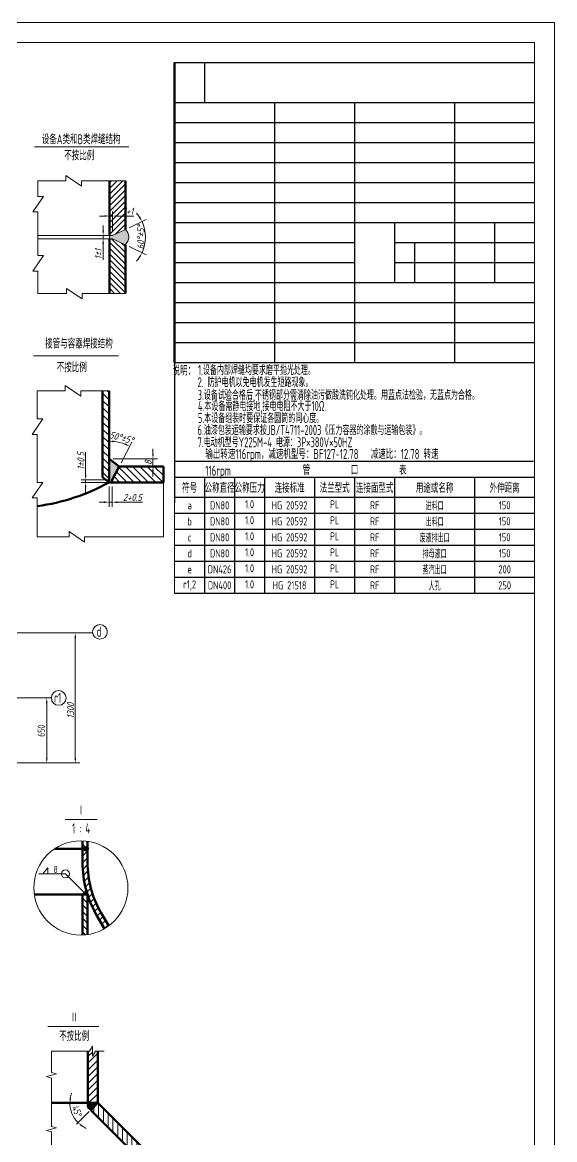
# Model space of a CAD drawing. Header units: millimetres. Extents: x -81840 to -67320, y -57700 to -40880.
# Drawn here: x -81512 to -81246, y -57223 to -56664 of the extents above; entities that cross this region are included whole.
import ezdxf
from ezdxf.enums import TextEntityAlignment as Align

# ---------------------------------------------------------------- set-up
doc = ezdxf.new("R2010")
doc.units = ezdxf.units.MM
doc.linetypes.add('ACAD_ISO02W100', pattern=[11, 8, -3])
doc.layers.add('1', color=4, linetype='Continuous')
doc.layers.add('2', color=3, linetype='Continuous')
for name, color, linetype, lineweight in [('标注', 7, 'Continuous', 18), ('粗实线', 4, 'Continuous', 70), ('细实线', 7, 'Continuous', 18), ('虚线', 2, 'ACAD_ISO02W100', 18)]:
    doc.layers.add(name, color=color, linetype=linetype, lineweight=lineweight)
doc.styles.add('GB', font='gbeitc.shx', dxfattribs={"bigfont": 'gbcbig.shx'})
doc.styles.add('HGCAD', font='gbenor.shx', dxfattribs={"width": 0.75, "bigfont": 'gbcbig.shx'})
pattern_1 = [(135, (-78085.757, -54614.7356), (-1.683798, -1.683798), [])]

# ---------------------------------------------------------------- blocks, each defined once
blk = doc.blocks.new('HGCAD#HGTFTK~A1Z~HGCAD图框')
at = {"layer": '细实线', "color": 7}
blk.add_lwpolyline([(10, -10), (-584, -10), (-584, 831), (10, 831)], close=True, dxfattribs=at)
at = {"layer": '细实线', "color": 2}
blk.add_lwpolyline([(0, 0), (-559, 0), (-559, 821), (0, 821)], close=True, dxfattribs=at)
blk = doc.blocks.new('HGCAD设计数据表-管口表-表头')
at = {"color": 7, "linetype": 'Continuous', "lineweight": -3}
for p, q in [((-180, 0), (-180, -18)), ((-180, -8), (0, -8)), ((-165, -8), (-165, -18)), ((-150, -8), (-150, -18)), ((-135, -8), (-135, -18)), ((-110, -8), (-110, -18)), ((-90, -8), (-90, -18)), ((-70, -8), (-70, -18)), ((-30, -8), (-30, -18)), ((-180, -18), (0, -18))]:
    blk.add_line(p, q, dxfattribs=at)
at = {"color": 7, "linetype": 'Continuous', "lineweight": -3, "style": 'HGCAD', "width": 0.75}
for s, p in [('管          口          表', (-90, -4)), ('符号', (-172.5, -13)), ('公称直径', (-157.5, -13)), ('公称压力', (-142.5, -13)), ('连接标准', (-122.5, -13)), ('法兰型式', (-100, -13)), ('连接面型式', (-80, -13)), ('用途或名称', (-50, -13)), ('外伸距离', (-15, -13))]:
    blk.add_text(s, height=5, dxfattribs=at).set_placement(p, align=Align.MIDDLE)
blk = doc.blocks.new('HGCAD设计数据表-管口表-内容')
at = {"color": 7, "linetype": 'Continuous', "lineweight": -3}
for p, q in [((-165, 0), (-165, -8)), ((-150, 0), (-150, -8)), ((-135, 0), (-135, -8)), ((-110, 0), (-110, -8)), ((-90, 0), (-90, -8)), ((-70, 0), (-70, -8)), ((-30, 0), (-30, -8)), ((-180, -8), (0, -8))]:
    blk.add_line(p, q, dxfattribs=at)
at = {"layer": '细实线', "color": 4}
blk.add_line((-180, 0), (-180, -8), dxfattribs=at)
at = {"color": 7, "linetype": 'Continuous', "lineweight": -3, "style": 'HGCAD', "width": 0.75, "flags": 8}
for tag, p in [('NO', (-172.5, -4)), ('PARTNO', (-157.5, -4)), ('PARTNAME', (-142.5, -3.5)), ('NUM', (-122.5, -4)), ('MATERIAL', (-100, -3.5)), ('ONE', (-80, -4)), ('ALL', (-50, -4)), ('NOTICE', (-15, -4))]:
    blk.add_attdef(tag, text='', height=4, dxfattribs=at).set_placement(p, align=Align.MIDDLE)
blk = doc.blocks.new('*X44')
at = {"color": 0}
for p, q in [((32.4, 20.6), (26.7, 26.3)), ((26.8, 25.7), (28, 27)), ((27.2, 25.1), (29.5, 27.4)), ((32.8, 21.3), (27.4, 26.7)), ((32.1, 19.9), (27.5, 24.4)), ((27.6, 24.4), (30.7, 27.5)), ((28, 23.7), (31.7, 27.5)), ((33.2, 21.9), (28.1, 27)), ((28.3, 23), (32.7, 27.4)), ((28.7, 22.4), (33.5, 27.2)), ((33.6, 22.6), (29, 27.2)), ((32.1, 18.8), (29, 21.9)), ((29.1, 21.7), (34.3, 26.9)), ((29.5, 21), (35.1, 26.6)), ((34, 23.3), (29.9, 27.4)), ((29.9, 20.3), (35.6, 26.1)), ((30.1, 19.5), (34.2, 23.6)), ((31.4, 18.5), (30.1, 19.7)), ((30.3, 18.5), (30.1, 18.7)), ((30.2, 18.5), (32.7, 21.1)), ((34.4, 23.9), (30.8, 27.5)), ((31.2, 18.5), (32.1, 19.4)), ((34.8, 24.6), (31.9, 27.5)), ((35.2, 25.3), (33.2, 27.3)), ((35.6, 26), (34.8, 26.7))]:
    blk.add_line(p, q, dxfattribs=at)

msp = doc.modelspace()

# ---------------------------------------------------------------- hatches: boundary and pattern name
at = {"layer": '标注', "ltscale": 20}
h = msp.add_hatch(dxfattribs=at)
h.set_pattern_fill('ANSI31', color=256, scale=0.64, style=0)
h.set_pattern_definition([(45, (-79003.0702, -55049.546), (-1.436841, 1.436841), [])])
h.paths.add_polyline_path([(-81460.17, -56743.51), (-81468.17, -56743.51), (-81468.17, -56770.9), (-81466.57, -56770.9), (-81460.17, -56767.85)])
h.paths.add_polyline_path([(-81461.82, -56756.13), (-81455.77, -56756.13), (-81455.77, -56761.38), (-81461.82, -56761.38)], flags=9)
at = {"layer": '标注'}
for points in [[(-81460.17, -56767.85), (-81466.57, -56770.9), (-81468.17, -56770.9), (-81468.17, -56772.5), (-81466.57, -56772.5), (-81460.34, -56775.47, 0.450251)], [(-81463.24, -56886.3), (-81468.35, -56882.56), (-81468.35, -56894.3), (-81466.72, -56894.3), (-81466.72, -56893.06)]]:
    msp.add_hatch(color=256, dxfattribs=at).paths.add_polyline_path(points)
at = {"layer": '标注', "ltscale": 20}
h = msp.add_hatch(dxfattribs=at)
h.set_pattern_fill('ANSI31', color=256, scale=0.64, angle=90, style=0)
h.set_pattern_definition([(135, (-79003.0702, -55049.546), (-1.436841, -1.436841), [])])
h.paths.add_polyline_path([(-81468.17, -56799.88), (-81460.17, -56799.88), (-81460.17, -56775.54), (-81466.57, -56772.5), (-81468.17, -56772.5)])
at = {"layer": '标注'}
h = msp.add_hatch(dxfattribs=at)
h.set_pattern_fill('ANSI31', color=256, scale=0.8, angle=90, style=0)
h.set_pattern_definition([(135, (-81323.6657, -56638.4276), (-1.796051, -1.796051), [])])
h.paths.add_polyline_path([(-81441.15, -56886.3), (-81463.24, -56886.3), (-81466.72, -56893.06), (-81466.72, -56894.3), (-81441.15, -56894.3)])
h.paths.add_polyline_path([(-81468.35, -56848.45), (-81471.55, -56848.45), (-81471.55, -56891.68), (-81468.35, -56894.3)])
at = {"layer": '标注', "ltscale": 20}
h = msp.add_hatch(dxfattribs=at)
h.set_pattern_fill('ANSI31', color=256, scale=0.75, angle=90, style=0)
h.set_pattern_definition(pattern_1)
h.paths.add_polyline_path([(-81479.1, -57073.72, 0.02667), (-81481.6, -57073.5), (-81481.6, -57077.13), (-81481.12, -57077.13), (-81479.1, -57075.97)])
h = msp.add_hatch(dxfattribs=at)
h.set_pattern_fill('ANSI31', color=256, scale=0.75, style=0)
h.set_pattern_definition([(45, (-78085.757, -54614.7356), (-1.683798, 1.683798), [])])
h.paths.add_polyline_path([(-81479.1, -57084.33), (-81479.1, -57078.94), (-81481.12, -57077.78), (-81481.6, -57077.78), (-81481.6, -57084.33, 0.131652), (-81474.56, -57110.58), (-81470.63, -57117.39, 0.026605), (-81468.53, -57116.02), (-81472.4, -57109.33, -0.131651)])
for points in [[(-81479.74, -57098.16), (-81481.6, -57100.34), (-81481.6, -57100.34), (-81481.6, -57100.34), (-81479.1, -57100.34, -0.010794)], [(-81478.97, -57204.5, 0.468406), (-81477.51, -57208.04), (-81473.97, -57204.5)]]:
    msp.add_hatch(color=256, dxfattribs=at).paths.add_polyline_path(points)
h = msp.add_hatch(dxfattribs=at)
h.set_pattern_fill('ANSI31', color=256, scale=0.75, angle=90, style=0)
h.set_pattern_definition(pattern_1)
h.paths.add_polyline_path([(-81479.1, -57100.34), (-81481.6, -57100.34), (-81481.59, -57120.56, 0.02667), (-81479.09, -57120.33)])
h = msp.add_hatch(dxfattribs=at)
h.set_pattern_fill('ANSI31', color=256, scale=0.75, style=0)
h.set_pattern_definition([(45, (-77908.8215, -54796.5615), (-1.683798, 1.683798), [])])
h.paths.add_polyline_path([(-81473.97, -57178.7), (-81475.2, -57178.7), (-81476.7, -57181.2), (-81476.7, -57176.2), (-81478.2, -57178.7), (-81478.97, -57178.7), (-81478.97, -57204.5), (-81473.97, -57204.5)])
h = msp.add_hatch(dxfattribs=at)
h.set_pattern_fill('ANSI31', color=256, scale=0.75, angle=45, style=0)
h.set_pattern_definition([(90, (-77908.8215, -54796.5615), (-2.38125, 5e-16), [])])
h.paths.add_polyline_path([(-81455.47, -57230.12), (-81452.28, -57230.12), (-81451.61, -57227.62), (-81450.27, -57232.62), (-81449.6, -57230.12), (-81448.35, -57230.12), (-81473.97, -57204.5), (-81477.51, -57208.04)])

# ---------------------------------------------------------------- linework, layer by layer
at = {"color": 4, "linetype": 'Continuous'}
for p, q in [((-81435.58, -56684.32), (-81255.58, -56684.32)), ((-81435.58, -56704.32), (-81255.58, -56704.32)), ((-81345.58, -56704.32), (-81345.58, -56834.32)), ((-81435.58, -56834.32), (-81255.58, -56834.32))]:
    msp.add_line(p, q, dxfattribs=at)
at = {"color": 7, "linetype": 'Continuous'}
for p, q in [((-81420.58, -56684.32), (-81420.58, -56704.32)), ((-81385.58, -56704.32), (-81385.58, -56834.32)), ((-81295.58, -56704.32), (-81295.58, -56834.32)), ((-81435.58, -56714.32), (-81255.58, -56714.32)), ((-81435.58, -56724.32), (-81255.58, -56724.32)), ((-81435.58, -56734.32), (-81255.58, -56734.32)), ((-81435.58, -56744.32), (-81255.58, -56744.32)), ((-81435.58, -56754.32), (-81255.58, -56754.32)), ((-81435.58, -56764.32), (-81255.58, -56764.32)), ((-81325.58, -56764.32), (-81325.58, -56794.32)), ((-81275.58, -56764.32), (-81275.58, -56794.32)), ((-81435.58, -56774.32), (-81345.58, -56774.32)), ((-81325.58, -56774.32), (-81255.58, -56774.32)), ((-81315.58, -56774.32), (-81315.58, -56794.32)), ((-81435.58, -56784.32), (-81345.58, -56784.32)), ((-81325.58, -56784.32), (-81255.58, -56784.32)), ((-81435.58, -56794.32), (-81345.58, -56794.32)), ((-81345.58, -56794.32), (-81255.58, -56794.32)), ((-81435.58, -56804.32), (-81255.58, -56804.32)), ((-81435.58, -56814.32), (-81255.58, -56814.32)), ((-81435.58, -56824.32), (-81255.58, -56824.32))]:
    msp.add_line(p, q, dxfattribs=at)
at = {"layer": '1'}
for p, q in [((-81481.12, -57077.13), (-81479.1, -57075.97)), ((-81481.6, -57077.13), (-81481.12, -57077.13)), ((-81481.6, -57077.78), (-81481.6, -57077.13)), ((-81481.6, -57077.78), (-81481.12, -57077.78)), ((-81481.12, -57077.78), (-81479.1, -57078.94))]:
    msp.add_line(p, q, dxfattribs=at)
msp.add_arc((-81481.6, -57077.45), 2.91, 329.2627, 30.7373, dxfattribs=at)
at = {"layer": '标注'}
for p, q in [((-81505.55, -56726.61), (-81458.52, -56726.61)), ((-81482.15, -56746.22), (-81489.88, -56740.93)), ((-81489.88, -56740.93), (-81489.88, -56743.51)), ((-81489.88, -56743.51), (-81503.89, -56743.51)), ((-81503.89, -56743.51), (-81503.89, -56751.32)), ((-81503.89, -56743.51), (-81503.89, -56751.32)), ((-81460.17, -56743.51), (-81482.15, -56743.51)), ((-81482.15, -56743.51), (-81482.15, -56746.22)), ((-81501.19, -56751.32), (-81506.48, -56759.04)), ((-81503.89, -56751.32), (-81501.19, -56751.32)), ((-81506.48, -56759.04), (-81503.89, -56759.04)), ((-81503.89, -56759.04), (-81503.89, -56772.78)), ((-81503.89, -56762.46), (-81503.89, -56772.47)), ((-81470.67, -56761.13), (-81473.17, -56761.13)), ((-81468.17, -56768.9), (-81468.17, -56758.88)), ((-81468.17, -56761.13), (-81466.57, -56761.13)), ((-81466.57, -56768.9), (-81466.57, -56758.88)), ((-81464.07, -56761.13), (-81456.02, -56761.13)), ((-81458.37, -56766.99), (-81449.85, -56762.93)), ((-81471.31, -56768.4), (-81471.31, -56765.9)), ((-81466.57, -56770.9), (-81460.17, -56767.85)), ((-81468.17, -56770.9), (-81503.89, -56770.9)), ((-81468.17, -56772.5), (-81503.89, -56772.5)), ((-81503.89, -56772.78), (-81503.89, -56780.94)), ((-81470.17, -56770.9), (-81473.56, -56770.9)), ((-81470.17, -56772.5), (-81473.56, -56772.5)), ((-81471.31, -56770.9), (-81471.31, -56772.5)), ((-81468.17, -56770.9), (-81466.57, -56770.9)), ((-81468.17, -56770.9), (-81468.17, -56772.5)), ((-81468.17, -56772.5), (-81466.57, -56772.5)), ((-81466.57, -56772.5), (-81460.17, -56775.54)), ((-81503.89, -56780.19), (-81503.89, -56780.94)), ((-81471.31, -56775), (-81471.31, -56782.98)), ((-81458.37, -56776.4), (-81449.85, -56780.46)), ((-81501.19, -56780.94), (-81506.48, -56788.67)), ((-81503.89, -56780.94), (-81501.19, -56780.94)), ((-81506.48, -56788.67), (-81503.89, -56788.67)), ((-81503.89, -56788.67), (-81503.89, -56799.88)), ((-81489.57, -56799.88), (-81504.05, -56799.88)), ((-81481.84, -56802.59), (-81489.57, -56797.3)), ((-81489.57, -56797.3), (-81489.57, -56799.88)), ((-81464.17, -56799.88), (-81481.84, -56799.88)), ((-81481.84, -56799.88), (-81481.84, -56802.59)), ((-81460.17, -56799.88), (-81468.17, -56799.88)), ((-81506.08, -56831.02), (-81463.67, -56831.02)), ((-81482.49, -56851.16), (-81490.22, -56845.87)), ((-81490.22, -56845.87), (-81490.22, -56848.45)), ((-81490.22, -56848.45), (-81504.23, -56848.45)), ((-81504.23, -56848.45), (-81504.23, -56862.58)), ((-81468.35, -56848.45), (-81482.49, -56848.45)), ((-81482.49, -56848.45), (-81482.49, -56851.16)), ((-81501.52, -56862.58), (-81506.81, -56870.31)), ((-81504.23, -56862.58), (-81501.52, -56862.58)), ((-81506.81, -56870.31), (-81504.23, -56870.31)), ((-81504.23, -56870.31), (-81504.23, -56884.32)), ((-81462.32, -56884.52), (-81457.01, -56874.2)), ((-81480.06, -56890.56), (-81480.06, -56879.16)), ((-81446.39, -56880.06), (-81446.39, -56877.56)), ((-81504.23, -56884.32), (-81504.23, -56894.33)), ((-81466.35, -56882.56), (-81444.14, -56882.56)), ((-81461.24, -56886.3), (-81444.14, -56886.3)), ((-81446.39, -56882.56), (-81446.39, -56886.3)), ((-81446.39, -56888.8), (-81446.39, -56891.3)), ((-81501.52, -56894.33), (-81506.81, -56902.06)), ((-81504.23, -56894.33), (-81501.52, -56894.33)), ((-81468.72, -56893.06), (-81482.31, -56893.06)), ((-81468.72, -56894.3), (-81482.31, -56894.3)), ((-81480.06, -56894.3), (-81480.06, -56893.06)), ((-81480.06, -56896.8), (-81480.06, -56899.3)), ((-81468.35, -56896.3), (-81468.35, -56906.45)), ((-81466.72, -56896.3), (-81466.72, -56906.45)), ((-81441.15, -56894.3), (-81441.15, -56921.45)), ((-81506.81, -56902.06), (-81504.23, -56902.06)), ((-81504.23, -56902.06), (-81504.23, -56921.45)), ((-81470.85, -56904.2), (-81473.35, -56904.2)), ((-81468.35, -56904.2), (-81466.72, -56904.2)), ((-81464.22, -56904.2), (-81451.57, -56904.2)), ((-81480.56, -56924.16), (-81488.29, -56918.87)), ((-81488.29, -56918.87), (-81488.29, -56921.45)), ((-81488.29, -56921.45), (-81504.23, -56921.45)), ((-81457.09, -56921.45), (-81480.56, -56921.45)), ((-81480.56, -56921.45), (-81480.56, -56924.16)), ((-81441.15, -56921.45), (-81457.09, -56921.45))]:
    msp.add_line(p, q, dxfattribs=at)
at = {"layer": '标注', "ltscale": 20}
for p, q in [((-81550.77, -56969.57), (-81482.98, -56969.57)), ((-81510.3, -56969.57), (-81476.51, -56969.57)), ((-81485.23, -56972.07), (-81485.23, -57032.07)), ((-81548.7, -57002.07), (-81498.49, -57002.07)), ((-81498.49, -57002.07), (-81497.2, -57002.07)), ((-81499.49, -57004.57), (-81499.49, -57032.07)), ((-81561.96, -57034.57), (-81482.98, -57034.57)), ((-81524.38, -57034.57), (-81498.49, -57034.57)), ((-81490.33, -57062.74), (-81474.33, -57062.74)), ((-81501.47, -57089.99), (-81498.89, -57086.93)), ((-81498.89, -57086.93), (-81498.89, -57089.99)), ((-81490.14, -57089.99), (-81503.64, -57089.99)), ((-81480.59, -57099.54), (-81490.14, -57089.99)), ((-81481.6, -57100.34), (-81479.74, -57098.16)), ((-81498.92, -57166.25), (-81473.45, -57166.25)), ((-81478.2, -57178.7), (-81476.7, -57176.2)), ((-81476.7, -57176.2), (-81476.7, -57181.2)), ((-81482.6, -57178.7), (-81497.1, -57178.7)), ((-81497.1, -57178.7), (-81497.1, -57189.36)), ((-81478.2, -57178.7), (-81482.6, -57178.7)), ((-81476.7, -57181.2), (-81475.2, -57178.7)), ((-81475.2, -57178.7), (-81470.77, -57178.7)), ((-81497.1, -57192.04), (-81497.1, -57216.3)), ((-81478.21, -57208.74), (-81484.55, -57215.08)), ((-81497.1, -57218.97), (-81497.1, -57230.12))]:
    msp.add_line(p, q, dxfattribs=at)
for points in [[(-81497.1, -57189.36), (-81494.6, -57190.03), (-81499.6, -57191.37), (-81497.1, -57192.04)], [(-81497.1, -57216.3), (-81494.6, -57216.96), (-81499.6, -57218.3), (-81497.1, -57218.97)]]:
    msp.add_lwpolyline(points, dxfattribs=at)
for centre, radius in [((-81472.88, -56969.02), 3.67), ((-81493.53, -57002.07), 3.67), ((-81482.44, -57097.03), 23.54), ((-81490.14, -57089.99), 2)]:
    msp.add_circle(centre, radius, dxfattribs=at)
at = {"layer": '标注'}
for centre, radius, start, end in [((-81468.25, -56771.7), 18.14, 33.3695, 41.2729), ((-81463.63, -56771.59), 5.09, 310.3061, 47.2649), ((-81468.25, -56771.7), 18.14, 334.534, 25.466), ((-81468.25, -56771.7), 18.14, 318.7271, 326.6305), ((-81468.35, -56896.24), 22.54, 69.1199, 83.6415)]:
    msp.add_arc(centre, radius, start, end, dxfattribs=at)
at = {"layer": '标注', "ltscale": 20}
for centre, radius, start, end in [((-81473.97, -57204.5), 13.97, 180, 225), ((-81473.97, -57204.5), 13.97, 159.4603, 169.7302), ((-81476.76, -57205.66), 2.49, 152.2318, 252.6264), ((-81473.97, -57204.5), 13.97, 235.2698, 245.5397)]:
    msp.add_arc(centre, radius, start, end, dxfattribs=at)
at = {"layer": '标注'}
for points in [[(-81470.67, -56760.72), (-81470.67, -56761.55), (-81468.17, -56761.13)], [(-81464.07, -56760.72), (-81464.07, -56761.55), (-81466.57, -56761.13)], [(-81452.74, -56761.51), (-81453.47, -56761.92), (-81451.88, -56763.9)], [(-81471.73, -56768.4), (-81470.9, -56768.4), (-81471.31, -56770.9)], [(-81471.73, -56775), (-81470.9, -56775), (-81471.31, -56772.5)], [(-81453.47, -56781.47), (-81452.74, -56781.88), (-81451.88, -56779.5)], [(-81465.88, -56874.26), (-81465.84, -56873.43), (-81468.35, -56873.7)], [(-81460.15, -56874.8), (-81460.49, -56875.56), (-81458.04, -56876.2)], [(-81446.81, -56880.06), (-81445.98, -56880.06), (-81446.39, -56882.56)], [(-81446.81, -56888.8), (-81445.98, -56888.8), (-81446.39, -56886.3)], [(-81480.47, -56890.56), (-81479.64, -56890.56), (-81480.06, -56893.06)], [(-81480.47, -56896.8), (-81479.64, -56896.8), (-81480.06, -56894.3)], [(-81470.85, -56903.78), (-81470.85, -56904.61), (-81468.35, -56904.2)], [(-81464.22, -56903.78), (-81464.22, -56904.61), (-81466.72, -56904.2)]]:
    msp.add_solid(points, dxfattribs=at)
at = {"layer": '标注', "ltscale": 20}
for points in [[(-81485.65, -56972.07), (-81484.81, -56972.07), (-81485.23, -56969.57)], [(-81499.91, -57004.57), (-81499.08, -57004.57), (-81499.49, -57002.07)], [(-81499.91, -57032.07), (-81499.08, -57032.07), (-81499.49, -57034.57)], [(-81485.65, -57032.07), (-81484.81, -57032.07), (-81485.23, -57034.57)], [(-81487.3, -57202.04), (-81488.13, -57201.97), (-81487.93, -57204.5)], [(-81482.19, -57216.3), (-81481.66, -57215.66), (-81483.84, -57214.37)]]:
    msp.add_solid(points, dxfattribs=at)
at = {"layer": '粗实线', "ltscale": 20}
msp.add_line((-81435.58, -56684.32), (-81435.58, -56834.32), dxfattribs=at)
at = {"layer": '粗实线'}
for p, q in [((-81468.17, -56770.9), (-81468.17, -56743.51)), ((-81460.17, -56767.85), (-81460.17, -56743.51)), ((-81468.17, -56772.5), (-81468.17, -56799.88)), ((-81460.17, -56775.54), (-81460.17, -56799.88)), ((-81471.55, -56848.45), (-81471.55, -56891.68)), ((-81468.35, -56848.45), (-81468.35, -56894.3)), ((-81463.24, -56886.3), (-81468.35, -56882.56)), ((-81466.72, -56893.06), (-81463.24, -56886.3)), ((-81463.24, -56886.3), (-81441.15, -56886.3)), ((-81441.15, -56886.3), (-81441.15, -56894.3)), ((-81471.55, -56891.68), (-81468.35, -56894.3)), ((-81468.35, -56894.3), (-81441.15, -56894.3)), ((-81466.72, -56893.06), (-81466.72, -56894.3)), ((-81481.6, -57073.5), (-81481.6, -57077.13)), ((-81481.6, -57077.13), (-81481.6, -57073.5)), ((-81479.1, -57073.72), (-81479.1, -57075.97)), ((-81495.53, -57077.45), (-81481.6, -57077.45)), ((-81481.6, -57084.38), (-81481.6, -57077.78)), ((-81481.6, -57077.78), (-81481.6, -57084.38)), ((-81479.1, -57078.94), (-81479.1, -57084.38)), ((-81505.75, -57100.34), (-81481.6, -57100.34)), ((-81481.6, -57100.34), (-81481.59, -57120.56)), ((-81479.1, -57100.34), (-81481.6, -57100.34)), ((-81479.1, -57100.34), (-81479.09, -57120.33)), ((-81468.53, -57116.02), (-81472.4, -57109.33)), ((-81470.63, -57117.39), (-81474.56, -57110.58)), ((-81478.97, -57204.5), (-81478.97, -57178.7)), ((-81473.97, -57204.5), (-81473.97, -57178.7)), ((-81497.1, -57204.5), (-81473.97, -57204.5)), ((-81477.51, -57208.04), (-81473.97, -57204.5)), ((-81473.97, -57204.5), (-81448.35, -57230.12)), ((-81477.51, -57208.04), (-81455.47, -57230.12))]:
    msp.add_line(p, q, dxfattribs=at)
at = {"layer": '粗实线', "lineweight": -3}
for p, q in [((-81435.58, -56834.32), (-81435.58, -56904.57)), ((-81435.58, -56883.75), (-81256.08, -56883.75))]:
    msp.add_line(p, q, dxfattribs=at)
at = {"layer": '粗实线'}
for centre, radius, start, end in [((-81517.02, -56806.81), 100.11, 277.344, 299.0869), ((-81429.1, -57084.32), 52.5, 180.0119, 210.0119), ((-81429.1, -57084.32), 50, 180.0119, 210.0119)]:
    msp.add_arc(centre, radius, start, end, dxfattribs=at)

# ---------------------------------------------------------------- block references
at = {"layer": '2', "xscale": -0.3225806451620883, "yscale": 0.3225806451620883, "zscale": 0.3225806451620565, "rotation": 270}
msp.add_blockref('*X44', (-81487.56, -57087.49), dxfattribs=at)
at = {"layer": '标注', "ltscale": 12}
msp.add_blockref('HGCAD设计数据表-管口表-表头', (-81255.58, -56883.75), dxfattribs=at)
ref = msp.add_blockref('HGCAD设计数据表-管口表-内容', (-81255.58, -56901.75), dxfattribs=at)
ref.add_attrib('ALL', '进料口', dxfattribs={"layer": '0', "color": 7, "linetype": 'Continuous', "lineweight": 0, "height": 4, "style": 'HGCAD', "width": 0.75, "flags": 8}).set_placement((-81305.58, -56905.75), align=Align.MIDDLE)
ref.add_attrib('ONE', 'RF', dxfattribs={"layer": '0', "color": 7, "linetype": 'Continuous', "lineweight": 0, "height": 4, "style": 'HGCAD', "width": 0.75, "flags": 8}).set_placement((-81335.58, -56905.75), align=Align.MIDDLE)
ref.add_attrib('MATERIAL', 'PL', dxfattribs={"layer": '0', "color": 7, "linetype": 'Continuous', "lineweight": 0, "height": 4, "style": 'HGCAD', "width": 0.75, "flags": 8}).set_placement((-81355.58, -56905.25), align=Align.MIDDLE)
ref.add_attrib('NUM', 'HG 20592', dxfattribs={"layer": '0', "color": 7, "linetype": 'Continuous', "lineweight": 0, "height": 4, "style": 'HGCAD', "width": 0.75, "flags": 8}).set_placement((-81378.08, -56905.75), align=Align.MIDDLE)
ref.add_attrib('PARTNAME', '1.0', dxfattribs={"layer": '0', "color": 7, "linetype": 'Continuous', "lineweight": 0, "height": 4, "style": 'HGCAD', "width": 0.75, "flags": 8}).set_placement((-81398.08, -56905.25), align=Align.MIDDLE)
ref.add_attrib('PARTNO', 'DN80', dxfattribs={"layer": '0', "color": 7, "linetype": 'Continuous', "lineweight": 0, "height": 4, "style": 'HGCAD', "width": 0.75, "flags": 8}).set_placement((-81413.08, -56905.75), align=Align.MIDDLE)
ref.add_attrib('NO', 'a', dxfattribs={"layer": '0', "color": 7, "linetype": 'Continuous', "lineweight": 0, "height": 4, "style": 'HGCAD', "width": 0.75, "flags": 8}).set_placement((-81428.08, -56905.75), align=Align.MIDDLE)
ref.add_attrib('NOTICE', '150', dxfattribs={"layer": '0', "color": 7, "linetype": 'Continuous', "lineweight": 0, "height": 4, "style": 'HGCAD', "width": 0.75, "flags": 8}).set_placement((-81270.58, -56905.75), align=Align.MIDDLE)
ref = msp.add_blockref('HGCAD设计数据表-管口表-内容', (-81255.58, -56909.75), dxfattribs=at)
ref.add_attrib('ALL', '出料口', dxfattribs={"layer": '0', "color": 7, "linetype": 'Continuous', "lineweight": 0, "height": 4, "style": 'HGCAD', "width": 0.75, "flags": 8}).set_placement((-81305.58, -56913.75), align=Align.MIDDLE)
ref.add_attrib('ONE', 'RF', dxfattribs={"layer": '0', "color": 7, "linetype": 'Continuous', "lineweight": 0, "height": 4, "style": 'HGCAD', "width": 0.75, "flags": 8}).set_placement((-81335.58, -56913.75), align=Align.MIDDLE)
ref.add_attrib('MATERIAL', 'PL', dxfattribs={"layer": '0', "color": 7, "linetype": 'Continuous', "lineweight": 0, "height": 4, "style": 'HGCAD', "width": 0.75, "flags": 8}).set_placement((-81355.58, -56913.25), align=Align.MIDDLE)
ref.add_attrib('NUM', 'HG 20592', dxfattribs={"layer": '0', "color": 7, "linetype": 'Continuous', "lineweight": 0, "height": 4, "style": 'HGCAD', "width": 0.75, "flags": 8}).set_placement((-81378.08, -56913.75), align=Align.MIDDLE)
ref.add_attrib('PARTNAME', '1.0', dxfattribs={"layer": '0', "color": 7, "linetype": 'Continuous', "lineweight": 0, "height": 4, "style": 'HGCAD', "width": 0.75, "flags": 8}).set_placement((-81398.08, -56913.25), align=Align.MIDDLE)
ref.add_attrib('PARTNO', 'DN80', dxfattribs={"layer": '0', "color": 7, "linetype": 'Continuous', "lineweight": 0, "height": 4, "style": 'HGCAD', "width": 0.75, "flags": 8}).set_placement((-81413.08, -56913.75), align=Align.MIDDLE)
ref.add_attrib('NO', 'b', dxfattribs={"layer": '0', "color": 7, "linetype": 'Continuous', "lineweight": 0, "height": 4, "style": 'HGCAD', "width": 0.75, "flags": 8}).set_placement((-81428.08, -56913.75), align=Align.MIDDLE)
ref.add_attrib('NOTICE', '150', dxfattribs={"layer": '0', "color": 7, "linetype": 'Continuous', "lineweight": 0, "height": 4, "style": 'HGCAD', "width": 0.75, "flags": 8}).set_placement((-81270.58, -56913.75), align=Align.MIDDLE)
ref = msp.add_blockref('HGCAD设计数据表-管口表-内容', (-81255.58, -56917.75), dxfattribs=at)
ref.add_attrib('ALL', '废液排出口', dxfattribs={"layer": '0', "color": 7, "linetype": 'Continuous', "lineweight": 0, "height": 4, "style": 'HGCAD', "width": 0.75, "flags": 8}).set_placement((-81305.58, -56921.75), align=Align.MIDDLE)
ref.add_attrib('ONE', 'RF', dxfattribs={"layer": '0', "color": 7, "linetype": 'Continuous', "lineweight": 0, "height": 4, "style": 'HGCAD', "width": 0.75, "flags": 8}).set_placement((-81335.58, -56921.75), align=Align.MIDDLE)
ref.add_attrib('MATERIAL', 'PL', dxfattribs={"layer": '0', "color": 7, "linetype": 'Continuous', "lineweight": 0, "height": 4, "style": 'HGCAD', "width": 0.75, "flags": 8}).set_placement((-81355.58, -56921.25), align=Align.MIDDLE)
ref.add_attrib('NUM', 'HG 20592', dxfattribs={"layer": '0', "color": 7, "linetype": 'Continuous', "lineweight": 0, "height": 4, "style": 'HGCAD', "width": 0.75, "flags": 8}).set_placement((-81378.08, -56921.75), align=Align.MIDDLE)
ref.add_attrib('PARTNAME', '1.0', dxfattribs={"layer": '0', "color": 7, "linetype": 'Continuous', "lineweight": 0, "height": 4, "style": 'HGCAD', "width": 0.75, "flags": 8}).set_placement((-81398.08, -56921.25), align=Align.MIDDLE)
ref.add_attrib('PARTNO', 'DN80', dxfattribs={"layer": '0', "color": 7, "linetype": 'Continuous', "lineweight": 0, "height": 4, "style": 'HGCAD', "width": 0.75, "flags": 8}).set_placement((-81413.08, -56921.75), align=Align.MIDDLE)
ref.add_attrib('NO', 'c', dxfattribs={"layer": '0', "color": 7, "linetype": 'Continuous', "lineweight": 0, "height": 4, "style": 'HGCAD', "width": 0.75, "flags": 8}).set_placement((-81428.08, -56921.75), align=Align.MIDDLE)
ref.add_attrib('NOTICE', '150', dxfattribs={"layer": '0', "color": 7, "linetype": 'Continuous', "lineweight": 0, "height": 4, "style": 'HGCAD', "width": 0.75, "flags": 8}).set_placement((-81270.58, -56921.75), align=Align.MIDDLE)
ref = msp.add_blockref('HGCAD设计数据表-管口表-内容', (-81255.58, -56925.75), dxfattribs=at)
ref.add_attrib('ALL', '排母液口', dxfattribs={"layer": '0', "color": 7, "linetype": 'Continuous', "lineweight": 0, "height": 4, "style": 'HGCAD', "width": 0.75, "flags": 8}).set_placement((-81305.58, -56929.75), align=Align.MIDDLE)
ref.add_attrib('ONE', 'RF', dxfattribs={"layer": '0', "color": 7, "linetype": 'Continuous', "lineweight": 0, "height": 4, "style": 'HGCAD', "width": 0.75, "flags": 8}).set_placement((-81335.58, -56929.75), align=Align.MIDDLE)
ref.add_attrib('MATERIAL', 'PL', dxfattribs={"layer": '0', "color": 7, "linetype": 'Continuous', "lineweight": 0, "height": 4, "style": 'HGCAD', "width": 0.75, "flags": 8}).set_placement((-81355.58, -56929.25), align=Align.MIDDLE)
ref.add_attrib('NUM', 'HG 20592', dxfattribs={"layer": '0', "color": 7, "linetype": 'Continuous', "lineweight": 0, "height": 4, "style": 'HGCAD', "width": 0.75, "flags": 8}).set_placement((-81378.08, -56929.75), align=Align.MIDDLE)
ref.add_attrib('PARTNAME', '1.0', dxfattribs={"layer": '0', "color": 7, "linetype": 'Continuous', "lineweight": 0, "height": 4, "style": 'HGCAD', "width": 0.75, "flags": 8}).set_placement((-81398.08, -56929.25), align=Align.MIDDLE)
ref.add_attrib('PARTNO', 'DN80', dxfattribs={"layer": '0', "color": 7, "linetype": 'Continuous', "lineweight": 0, "height": 4, "style": 'HGCAD', "width": 0.75, "flags": 8}).set_placement((-81413.08, -56929.75), align=Align.MIDDLE)
ref.add_attrib('NO', 'd', dxfattribs={"layer": '0', "color": 7, "linetype": 'Continuous', "lineweight": 0, "height": 4, "style": 'HGCAD', "width": 0.75, "flags": 8}).set_placement((-81428.08, -56929.75), align=Align.MIDDLE)
ref.add_attrib('NOTICE', '150', dxfattribs={"layer": '0', "color": 7, "linetype": 'Continuous', "lineweight": 0, "height": 4, "style": 'HGCAD', "width": 0.75, "flags": 8}).set_placement((-81270.58, -56929.75), align=Align.MIDDLE)
ref = msp.add_blockref('HGCAD设计数据表-管口表-内容', (-81255.58, -56933.75), dxfattribs=at)
ref.add_attrib('ALL', '蒸汽出口', dxfattribs={"layer": '0', "color": 7, "linetype": 'Continuous', "lineweight": 0, "height": 4, "style": 'HGCAD', "width": 0.75, "flags": 8}).set_placement((-81305.58, -56937.75), align=Align.MIDDLE)
ref.add_attrib('ONE', 'RF', dxfattribs={"layer": '0', "color": 7, "linetype": 'Continuous', "lineweight": 0, "height": 4, "style": 'HGCAD', "width": 0.75, "flags": 8}).set_placement((-81335.58, -56937.75), align=Align.MIDDLE)
ref.add_attrib('MATERIAL', 'PL', dxfattribs={"layer": '0', "color": 7, "linetype": 'Continuous', "lineweight": 0, "height": 4, "style": 'HGCAD', "width": 0.75, "flags": 8}).set_placement((-81355.58, -56937.25), align=Align.MIDDLE)
ref.add_attrib('NUM', 'HG 20592', dxfattribs={"layer": '0', "color": 7, "linetype": 'Continuous', "lineweight": 0, "height": 4, "style": 'HGCAD', "width": 0.75, "flags": 8}).set_placement((-81378.08, -56937.75), align=Align.MIDDLE)
ref.add_attrib('PARTNAME', '1.0', dxfattribs={"layer": '0', "color": 7, "linetype": 'Continuous', "lineweight": 0, "height": 4, "style": 'HGCAD', "width": 0.75, "flags": 8}).set_placement((-81398.08, -56937.25), align=Align.MIDDLE)
ref.add_attrib('PARTNO', 'DN426', dxfattribs={"layer": '0', "color": 7, "linetype": 'Continuous', "lineweight": 0, "height": 4, "style": 'HGCAD', "width": 0.75, "flags": 8}).set_placement((-81413.08, -56937.75), align=Align.MIDDLE)
ref.add_attrib('NO', 'e', dxfattribs={"layer": '0', "color": 7, "linetype": 'Continuous', "lineweight": 0, "height": 4, "style": 'HGCAD', "width": 0.75, "flags": 8}).set_placement((-81428.08, -56937.75), align=Align.MIDDLE)
ref.add_attrib('NOTICE', '200', dxfattribs={"layer": '0', "color": 7, "linetype": 'Continuous', "lineweight": 0, "height": 4, "style": 'HGCAD', "width": 0.75, "flags": 8}).set_placement((-81270.58, -56937.75), align=Align.MIDDLE)
ref = msp.add_blockref('HGCAD设计数据表-管口表-内容', (-81255.58, -56941.75), dxfattribs=at)
ref.add_attrib('ALL', '人孔', dxfattribs={"layer": '0', "color": 7, "linetype": 'Continuous', "lineweight": 0, "height": 4, "style": 'HGCAD', "width": 0.75, "flags": 8}).set_placement((-81305.58, -56945.75), align=Align.MIDDLE)
ref.add_attrib('ONE', 'RF', dxfattribs={"layer": '0', "color": 7, "linetype": 'Continuous', "lineweight": 0, "height": 4, "style": 'HGCAD', "width": 0.75, "flags": 8}).set_placement((-81335.58, -56945.75), align=Align.MIDDLE)
ref.add_attrib('MATERIAL', 'PL', dxfattribs={"layer": '0', "color": 7, "linetype": 'Continuous', "lineweight": 0, "height": 4, "style": 'HGCAD', "width": 0.75, "flags": 8}).set_placement((-81355.58, -56945.25), align=Align.MIDDLE)
ref.add_attrib('NUM', 'HG 21518', dxfattribs={"layer": '0', "color": 7, "linetype": 'Continuous', "lineweight": 0, "height": 4, "style": 'HGCAD', "width": 0.75, "flags": 8}).set_placement((-81378.08, -56945.75), align=Align.MIDDLE)
ref.add_attrib('PARTNAME', '1.0', dxfattribs={"layer": '0', "color": 7, "linetype": 'Continuous', "lineweight": 0, "height": 4, "style": 'HGCAD', "width": 0.75, "flags": 8}).set_placement((-81398.08, -56945.25), align=Align.MIDDLE)
ref.add_attrib('PARTNO', 'DN400', dxfattribs={"layer": '0', "color": 7, "linetype": 'Continuous', "lineweight": 0, "height": 4, "style": 'HGCAD', "width": 0.75, "flags": 8}).set_placement((-81413.08, -56945.75), align=Align.MIDDLE)
ref.add_attrib('NO', 'r1,2', dxfattribs={"layer": '0', "color": 7, "linetype": 'Continuous', "lineweight": 0, "height": 4, "style": 'HGCAD', "width": 0.75, "flags": 8}).set_placement((-81428.08, -56945.75), align=Align.MIDDLE)
ref.add_attrib('NOTICE', '250', dxfattribs={"layer": '0', "color": 7, "linetype": 'Continuous', "lineweight": 0, "height": 4, "style": 'HGCAD', "width": 0.75, "flags": 8}).set_placement((-81270.58, -56945.75), align=Align.MIDDLE)
at = {"layer": '虚线', "ltscale": 20}
msp.add_blockref('HGCAD#HGTFTK~A1Z~HGCAD图框', (-81255.58, -57495.32), dxfattribs=at)

# ---------------------------------------------------------------- texts
at = {"layer": '标注', "ltscale": 20, "style": 'HGCAD', "width": 0.75}
for s, p in [('说明：', (-81430.95, -56838.14)), ('d', (-81473.37, -56968.9)), ('r1', (-81494.01, -57001.95)), ('Ⅰ', (-81482.33, -57058.24)), ('1 : 4', (-81482.33, -57067.24)), ('Ⅱ', (-81485.81, -57161.75)), ('不按比例', (-81485.81, -57170.75))]:
    msp.add_text(s, height=5, dxfattribs=at).set_placement(p, align=Align.MIDDLE)
at = {"layer": '标注', "ltscale": 20, "style": 'HGCAD', "width": 0.7}
for s, height, p in [('1.设备内部焊缝均要求磨平抛光处理。', 5, (-81423.88, -56840.61)), ('2. 防护电机以免电机发生短路现象。', 5, (-81424.1, -56846.69)), ('3.设备试验合格后,不锈钢部分需清除油污做酸洗钝化处理。用蓝点法检验，无蓝点为合格。', 5, (-81424.04, -56853.05)), ('4.本设备需静电接地,接电电阻不大于10Ω.', 5, (-81423.91, -56858.61)), ('5.本设备组装时要保证各圆筒的同心度。', 5, (-81423.91, -56864.61)), ('6.油漆包装运输要求按JB/T4711-2003《压力容器的涂敷与运输包装》。', 5, (-81424.11, -56870.61)), ('7.电动机型号Y225M-4 电源：3P×380V×50HZ', 5, (-81424.11, -56876.71)), ('3', 2.5, (-81382.8, -56874.07))]:
    msp.add_text(s, height=height, dxfattribs=at).set_placement(p)
at = {"layer": '标注', "ltscale": 20, "char_height": 5, "attachment_point": 1, "style": 'HGCAD'}
for s, insert, width in [('设备A类和B类焊缝结构', (-81501.98, -56720.23), 76.8381), ('不按比例', (-81490.75, -56728.29), 36.8823), ('接管与容器焊接结构', (-81500.26, -56822.37), 107.777), ('不按比例', (-81494.49, -56834.23), 36.8823)]:
    msp.add_mtext(s, dxfattribs=dict(at, insert=insert, width=width))
at = {"layer": '标注', "char_height": 3.5, "attachment_point": 5, "style": 'GB'}
for s, insert in [('1+1', (-81458.8, -56758.76)), ('2+0.5', (-81456.64, -56901.82))]:
    msp.add_mtext(s, dxfattribs=dict(at, insert=insert))
for s, insert, rotation in [('60%%d%%p5%%D', (-81452.49, -56771.7), 90), ('1%%P1', (-81473.69, -56780.24), 90), ('50%%d%%p5%%D', (-81462.17, -56871.91), 345.7297), ('1%%p0.5', (-81482.43, -56883.61), 90), ('8', (-81448.77, -56884.43), 90)]:
    msp.add_mtext(s, dxfattribs=dict(at, insert=insert, rotation=rotation))
at = {"layer": '标注', "insert": (-81420.25, -56877.58), "char_height": 5, "width": 117.5431, "attachment_point": 1, "style": 'HGCAD'}
msp.add_mtext('输出转速116rpm，减速机型号：BF127-12.78   减速比：12.78 转速116rpm', dxfattribs=at)
at = {"layer": '标注', "ltscale": 20, "char_height": 3.5, "attachment_point": 5}
for s, insert, rotation, style in [('1300', (-81487.6, -57008.41), 90, 'GB'), ('650', (-81502.24, -57018.46), 90, 'HGCAD'), ('45%%D', (-81484.33, -57208.79), 292.5, 'HGCAD')]:
    msp.add_mtext(s, dxfattribs=dict(at, insert=insert, rotation=rotation, style=style))
at = {"layer": '标注', "ltscale": 20, "insert": (-81495.06, -57087.78), "char_height": 3.5, "attachment_point": 5, "style": 'HGCAD'}
msp.add_mtext('8', dxfattribs=at)

doc.saveas('drawing.dxf')
